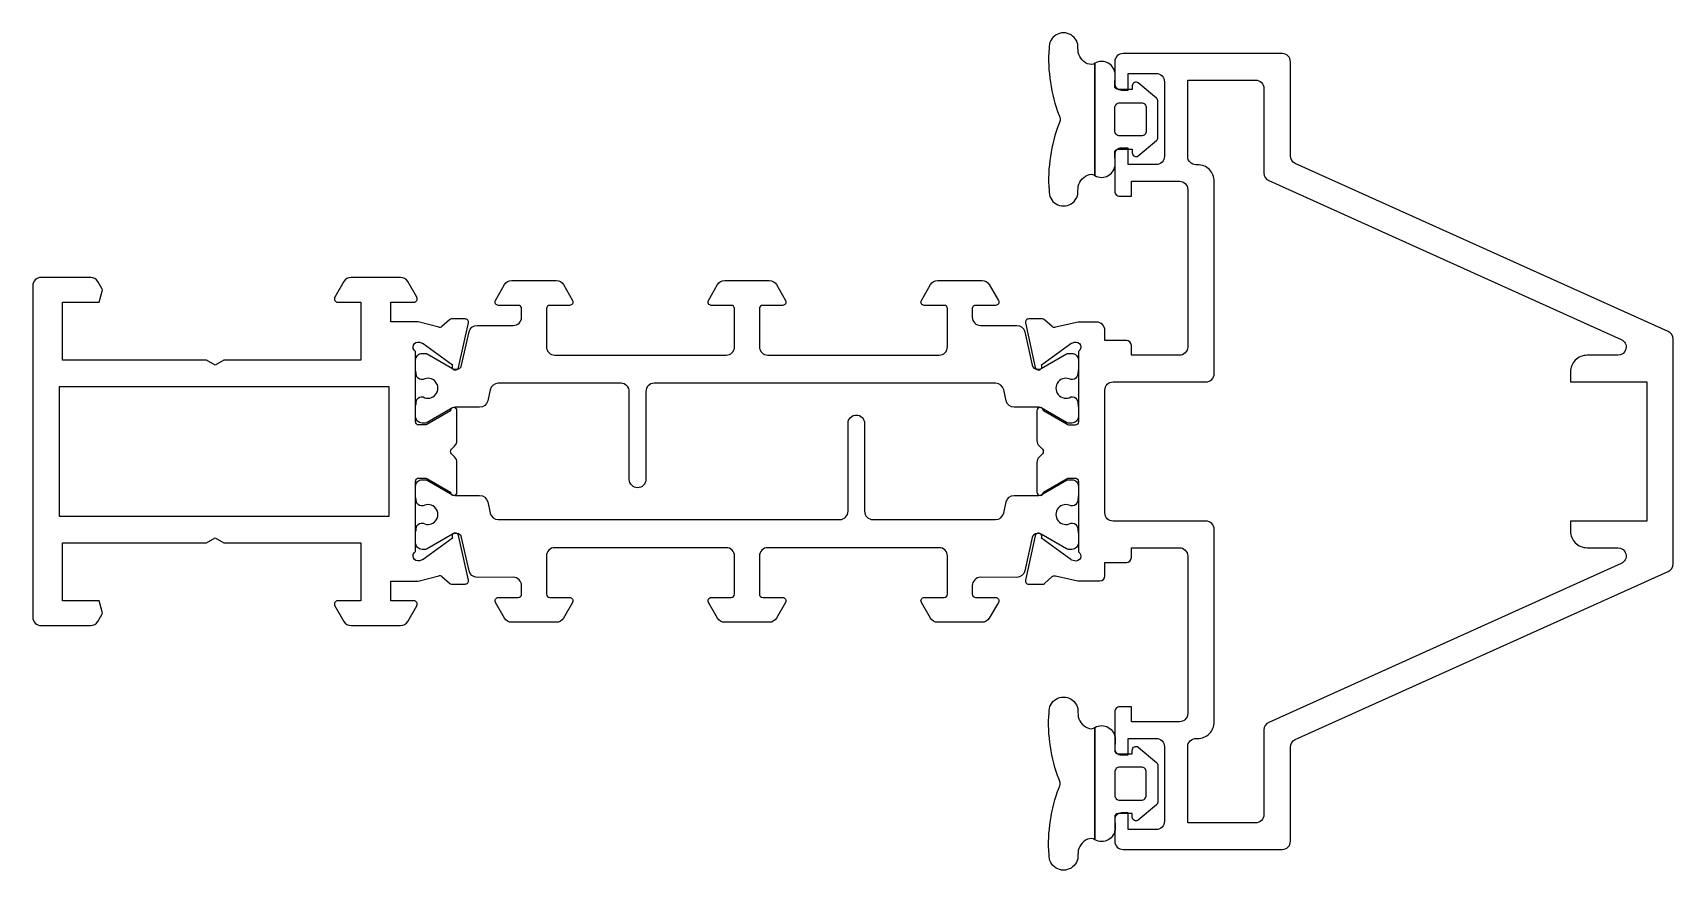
# Model space of a CAD drawing. Header units: millimetres. Extents: x 0 to 99, y -1.2 to 49.2.
import ezdxf

# ---------------------------------------------------------------- set-up
doc = ezdxf.new("R2010")
doc.units = ezdxf.units.MM
doc.layers.add('aluminium', color=4, linetype='Continuous')
doc.layers.add('rubber', color=1, linetype='Continuous')

msp = doc.modelspace()

# ---------------------------------------------------------------- linework, layer by layer
at = {"layer": 'aluminium'}
for points in [[(63.096, 31.8), (61.711, 31.49, -0.263193), (61.519, 31.533), (61.062, 31.944, 0.185256), (60.928, 31.995), (60.104, 31.995, 0.479656), (59.908, 31.752), (60.502, 29.072, 1.178332), (60.869, 29.219), (62.644, 30.509, -0.083094), (62.703, 30.538), (62.862, 30.587, -0.892534), (63.1, 30.04), (63.1, 25.795, -0.414214), (62.9, 25.595), (62.526, 25.595, -0.131652), (62.426, 25.622), (61, 26.446, 0.999115), (60.6, 26.446), (60.6, 24.67, 0.198912), (60.746, 24.317), (60.927, 24.136, -0.414214), (60.927, 23.853), (60.746, 23.673, 0.198912), (60.6, 23.319), (60.6, 21.549, 1), (61, 21.549), (62.426, 22.373, -0.131652), (62.526, 22.399), (62.9, 22.399, -0.414214), (63.1, 22.199), (63.1, 17.95, -0.892535), (62.862, 17.403), (62.703, 17.452, -0.083094), (62.644, 17.481), (60.869, 18.771, 1.178332), (60.502, 18.918), (59.908, 16.238, 0.479656), (60.104, 15.995), (60.928, 15.995, 0.185256), (61.062, 16.046), (61.519, 16.457, -0.263193), (61.711, 16.5), (63.074, 16.195), (63.957, 16.195), (64.401, 16.194, 0.413155), (64.7, 16.494), (64.7, 17.3), (65.998, 17.3, 0.414213), (66.298, 17.6), (66.298, 18.2), (69.198, 18.2, -0.414214), (69.698, 17.7), (69.698, 8.2, -0.414212), (69.198, 7.7), (66.298, 7.7), (66.298, 8.602), (65.598, 8.602, 0.414214), (65.298, 8.302), (65.298, 6.1, 0.414214), (65.698, 5.7), (66.098, 5.7), (66.098, 6.7), (67.798, 6.7, -0.414214), (68.298, 6.2), (68.298, 1.7, -0.414214), (67.798, 1.2), (66.098, 1.2), (66.098, 2.2), (65.698, 2.2, 0.414214), (65.298, 1.8), (65.298, 0.5, 0.414214), (65.798, 0), (75.398, 0, 0.414214), (75.898, 0.5), (75.898, 6.175, -0.296064), (76.194, 6.632), (98.705, 16.768, 0.295071), (99, 17.224), (99, 30.776, 0.295071), (98.705, 31.232), (76.194, 41.368, -0.296064), (75.898, 41.825), (75.898, 47.5, 0.414214), (75.398, 48), (65.798, 48, 0.414214), (65.298, 47.5), (65.298, 46.2, 0.414214), (65.698, 45.8), (66.098, 45.8), (66.098, 46.8), (67.798, 46.8, -0.414214), (68.298, 46.3), (68.298, 41.8, -0.414214), (67.798, 41.3), (66.098, 41.3), (66.098, 42.3), (65.698, 42.3, 0.414214), (65.298, 41.9), (65.298, 39.7, 0.414214), (65.598, 39.4), (66.298, 39.4), (66.298, 40.3), (69.198, 40.3, -0.414214), (69.698, 39.8), (69.698, 30.3, -0.414214), (69.198, 29.8), (66.298, 29.8), (66.298, 30.401, 0.414205), (65.998, 30.7), (64.7, 30.7), (64.7, 31.301, 0.414293), (64.2, 31.801), (63.748, 31.8)], [(71.3, 28.7), (71.3, 40.295, 0.414214), (70.3, 41.295), (70.198, 41.295, -0.414203), (69.698, 41.795), (69.698, 46.4), (73.798, 46.4, -0.414214), (74.298, 45.9), (74.298, 40.79, 0.295071), (74.593, 40.334), (95.865, 30.756, -0.808046), (95.66, 29.8), (93.8, 29.8, 0.414214), (92.8, 28.8), (92.8, 28.2), (97.4, 28.2), (97.4, 19.8), (92.8, 19.8), (92.8, 19.2, 0.414214), (93.8, 18.2), (95.66, 18.2, -0.808046), (95.865, 17.244), (74.593, 7.666, 0.295071), (74.298, 7.21), (74.298, 2.1, -0.414214), (73.798, 1.6), (69.698, 1.6), (69.698, 6.195, -0.414214), (70.198, 6.695), (70.3, 6.695, 0.414214), (71.3, 7.695), (71.3, 19.3, 0.414214), (70.8, 19.8), (65.2, 19.8, -0.414214), (64.7, 20.3), (64.7, 27.7, -0.414214), (65.2, 28.2), (70.8, 28.2, 0.414214)], [(10.48, 29.5), (1.8, 29.5), (1.8, 33), (4.014, 33), (4.193, 33.67, 0.198912), (4.173, 33.822), (3.926, 34.25, 0.267949), (3.493, 34.5), (0.5, 34.5, 0.414214), (0, 34), (0, 14, 0.414214), (0.5, 13.5), (3.493, 13.5, 0.267949), (3.926, 13.75), (4.173, 14.178, 0.198912), (4.193, 14.33), (4.014, 15), (1.8, 15), (1.8, 18.5), (10.48, 18.5), (11, 18.8), (11.52, 18.5), (19.8, 18.5), (19.8, 15), (18.4, 15, 0.57735), (18.227, 14.7), (18.775, 13.75, 0.267949), (19.208, 13.5), (22.192, 13.5, 0.267949), (22.625, 13.75), (23.173, 14.7, 0.57735), (23, 15), (21.6, 15), (21.6, 16.179), (23.252, 16.179), (24.496, 16.512, -0.253883), (24.681, 16.468), (25.138, 16.057, 0.185256), (25.272, 16.005), (26.096, 16.005, 0.479656), (26.291, 16.249), (25.697, 18.928, 1.178332), (25.331, 18.781), (23.556, 17.491, -0.083094), (23.497, 17.462), (23.338, 17.413, -0.892533), (23.1, 17.96), (23.1, 22.2, -0.414214), (23.3, 22.4), (23.674, 22.4, -0.131652), (23.774, 22.373), (25.2, 21.55, 1), (25.6, 21.55), (25.6, 21.8), (25.6, 23.324, 0.198912), (25.454, 23.678), (25.273, 23.859, -0.414214), (25.273, 24.141), (25.454, 24.322, 0.198912), (25.6, 24.676), (25.6, 26.216), (25.6, 26.45, 1), (25.2, 26.45), (23.774, 25.627, -0.131652), (23.674, 25.6), (23.3, 25.6, -0.414214), (23.1, 25.8), (23.1, 30.04, -0.893833), (23.337, 30.587), (23.497, 30.538, -0.083094), (23.556, 30.509), (25.331, 29.219, 1.178332), (25.697, 29.072), (26.291, 31.751, 0.479656), (26.096, 31.995), (25.272, 31.995, 0.185256), (25.138, 31.943), (24.681, 31.532, -0.253883), (24.496, 31.488), (23.252, 31.821), (21.6, 31.821), (21.6, 33), (23, 33, 0.57735), (23.173, 33.3), (22.625, 34.25, 0.267949), (22.192, 34.5), (19.208, 34.5, 0.267949), (18.775, 34.25), (18.227, 33.3, 0.57735), (18.4, 33), (19.8, 33), (19.8, 29.5), (11.52, 29.5), (11, 29.2)]]:
    msp.add_lwpolyline(points, format="xyb", close=True, dxfattribs=at)
msp.add_lwpolyline([(21.5, 20.1), (21.5, 27.9), (1.6, 27.9), (1.6, 20.1)], close=True, dxfattribs=at)
at = {"layer": 'rubber'}
for points in [[(64.102, 47.421, 0.03292), (64.014, 47.362, -0.23164), (63.533, 47.447, -0.277641), (63.078, 48.321, 1.060537), (61.331, 48.321, 0.110774), (61.941, 44.27, -0.122135), (62.002, 44.028, -0.122135), (61.941, 43.786, 0.110774), (61.331, 39.735, 1.060537), (63.078, 39.735, -0.277641), (63.533, 40.609, -0.23164), (64.014, 40.694, 0.03292), (64.102, 40.635), (64.102, 47.421), (64.102, 40.635)], [(64.102, 0.579, -0.03292), (64.014, 0.638, 0.23164), (63.533, 0.553, 0.277641), (63.078, -0.321, -1.060537), (61.331, -0.321, -0.110774), (61.941, 3.73, 0.122135), (62.002, 3.972, 0.122135), (61.941, 4.214, -0.110774), (61.331, 8.265, -1.060537), (63.078, 8.265, 0.277641), (63.533, 7.391, 0.23164), (64.014, 7.306, -0.03292), (64.102, 7.365), (64.102, 0.579), (64.102, 7.365)]]:
    msp.add_lwpolyline(points, format="xyb", dxfattribs=at)
for points in [[(64.102, 40.635, 0.563368), (65.322, 41.329), (65.297, 42.021, -0.424475), (65.497, 42.228), (66.352, 42.228), (66.352, 42.006, 0.635122), (66.72, 41.833), (67.825, 42.751, 0.18327), (67.901, 42.95), (67.901, 45.106, 0.18327), (67.825, 45.305), (66.72, 46.223, 0.635122), (66.352, 46.05), (66.352, 45.828), (65.497, 45.828, -0.424475), (65.297, 46.035), (65.322, 46.727, 0.563368), (64.102, 47.421)], [(65.602, 45.028), (66.902, 45.028, -0.414214), (67.202, 44.728), (67.202, 43.328, -0.414214), (66.902, 43.028), (65.602, 43.028, -0.414214), (65.302, 43.328), (65.302, 44.728, -0.414214)], [(64.102, 7.365, -0.563368), (65.322, 6.671), (65.297, 5.979, 0.424475), (65.497, 5.772), (66.352, 5.772), (66.352, 5.994, -0.635122), (66.72, 6.167), (67.825, 5.249, -0.18327), (67.901, 5.05), (67.901, 2.894, -0.18327), (67.825, 2.695), (66.72, 1.777, -0.635122), (66.352, 1.95), (66.352, 2.172), (65.497, 2.172, 0.424475), (65.297, 1.965), (65.322, 1.273, -0.563368), (64.102, 0.579)], [(65.602, 2.972), (66.902, 2.972, 0.414214), (67.202, 3.272), (67.202, 4.672, 0.414214), (66.902, 4.972), (65.602, 4.972, 0.414214), (65.302, 4.672), (65.302, 3.272, 0.414214)]]:
    msp.add_lwpolyline(points, format="xyb", close=True, dxfattribs=at)
at = {"layer": 'rubber', "transparency": 33554687}
for points in [[(27.455, 27.057, -0.351509), (26.967, 26.665), (25.485, 26.664, 0.131652), (25.335, 26.624), (23.806, 25.741, -0.131652), (23.706, 25.714), (23.5, 25.714, -0.414214), (23.1, 26.114), (23.1, 26.696, -0.044632), (23.103, 26.732, 0.012287), (23.149, 27.028, -0.37684), (23.446, 27.289), (23.559, 27.289, 1.69614), (23.559, 28.339), (23.446, 28.339, -0.37684), (23.149, 28.6, 0.012287), (23.103, 28.897, -0.044632), (23.1, 28.932), (23.1, 29.514, -0.414214), (23.5, 29.914), (23.706, 29.914, -0.131652), (23.806, 29.887), (25.335, 29.004, 0.131652), (25.485, 28.964), (25.59, 28.965, 0.350189), (25.882, 29.2), (26.327, 31.211, -0.351665), (26.815, 31.602), (28.999, 31.601, 0.414339), (29.5, 32.101), (29.5, 32.614, 0.414214), (29.3, 32.814), (28.1, 32.814, -0.57735), (27.926, 33.114), (28.475, 34.064, -0.267949), (28.908, 34.314), (31.591, 34.314, -0.267949), (32.024, 34.064), (32.573, 33.114, -0.57735), (32.4, 32.814), (31.2, 32.814, 0.414214), (31, 32.614), (31, 30.314, 0.414214), (31.5, 29.814), (41.85, 29.814, 0.414214), (42.35, 30.314), (42.35, 32.614, 0.414214), (42.15, 32.814), (40.95, 32.814, -0.57735), (40.776, 33.114), (41.325, 34.064, -0.267949), (41.758, 34.314), (43.1, 34.314), (44.441, 34.314, -0.267949), (44.874, 34.064), (45.423, 33.114, -0.57735), (45.25, 32.814), (44.05, 32.814, 0.414214), (43.85, 32.614), (43.85, 30.314, 0.414214), (44.35, 29.814), (54.7, 29.814, 0.414214), (55.2, 30.314), (55.2, 32.614, 0.414214), (55, 32.814), (53.8, 32.814, -0.57735), (53.626, 33.114), (54.175, 34.064, -0.267949), (54.608, 34.314), (57.291, 34.314, -0.267949), (57.724, 34.064), (58.273, 33.114, -0.57735), (58.1, 32.814), (56.9, 32.814, 0.414214), (56.7, 32.614), (56.7, 32.101, 0.414339), (57.2, 31.601), (59.384, 31.602, -0.351793), (59.872, 31.211), (60.318, 29.2, 0.350189), (60.609, 28.965), (60.714, 28.964, 0.131652), (60.864, 29.004), (62.393, 29.887, -0.131652), (62.493, 29.914), (62.7, 29.914, -0.414214), (63.1, 29.514), (63.1, 28.932, -0.044632), (63.096, 28.897, 0.012287), (63.051, 28.6, -0.37684), (62.753, 28.339), (62.64, 28.339, 1.69614), (62.64, 27.289), (62.753, 27.289, -0.37684), (63.051, 27.028, 0.012287), (63.096, 26.732, -0.044632), (63.1, 26.696), (63.1, 26.114, -0.414214), (62.7, 25.714), (62.493, 25.714, -0.131652), (62.393, 25.741), (60.864, 26.624, 0.131652), (60.714, 26.664), (59.232, 26.665, -0.351509), (58.744, 27.057), (58.597, 27.722, 0.351665), (58.109, 28.114), (37.5, 28.114, 0.414214), (37, 27.614), (37, 22.314, -0.414214), (36.5, 21.814, -0.414214), (36, 22.314), (36, 27.614, 0.414214), (35.5, 28.114), (28.091, 28.114, 0.351665), (27.603, 27.722)], [(58.744, 20.957, -0.351509), (59.232, 21.349), (60.714, 21.349, 0.131652), (60.864, 21.39), (62.393, 22.273, -0.131652), (62.493, 22.299), (62.7, 22.299, -0.414214), (63.1, 21.899), (63.1, 21.318, -0.044632), (63.096, 21.282, 0.012287), (63.051, 20.986, -0.37684), (62.753, 20.724), (62.64, 20.724, 1.69614), (62.64, 19.674), (62.753, 19.674, -0.37684), (63.051, 19.413, 0.012287), (63.096, 19.117, -0.044632), (63.1, 19.081), (63.1, 18.499, -0.414214), (62.7, 18.099), (62.493, 18.099, -0.131652), (62.393, 18.126), (60.864, 19.009, 0.131652), (60.714, 19.049), (60.609, 19.049, 0.350189), (60.318, 18.814), (59.872, 16.803, -0.351665), (59.384, 16.411), (57.2, 16.412, 0.414339), (56.7, 15.912), (56.7, 15.399, 0.414214), (56.9, 15.199), (58.1, 15.199, -0.57735), (58.273, 14.9), (57.724, 13.949, -0.267949), (57.291, 13.699), (54.608, 13.699, -0.267949), (54.175, 13.949), (53.626, 14.899, -0.57735), (53.8, 15.199), (55, 15.199, 0.414214), (55.2, 15.399), (55.2, 17.699, 0.414214), (54.7, 18.199), (44.35, 18.199, 0.414214), (43.85, 17.699), (43.85, 15.399, 0.414214), (44.05, 15.199), (45.25, 15.199, -0.57735), (45.423, 14.899), (44.874, 13.949, -0.267949), (44.441, 13.699), (43.1, 13.699), (41.758, 13.699, -0.267949), (41.325, 13.949), (40.776, 14.899, -0.57735), (40.95, 15.199), (42.15, 15.199, 0.414214), (42.35, 15.399), (42.35, 17.699, 0.414214), (41.85, 18.199), (31.5, 18.199, 0.414214), (31, 17.699), (31, 15.399, 0.414214), (31.2, 15.199), (32.4, 15.199, -0.57735), (32.573, 14.899), (32.024, 13.949, -0.267949), (31.591, 13.699), (28.908, 13.699, -0.267949), (28.475, 13.949), (27.926, 14.9, -0.57735), (28.1, 15.199), (29.3, 15.199, 0.414214), (29.5, 15.399), (29.5, 15.912, 0.414339), (28.999, 16.412), (26.816, 16.411, -0.351793), (26.327, 16.803), (25.882, 18.814, 0.350189), (25.59, 19.049), (25.485, 19.049, 0.131652), (25.335, 19.009), (23.806, 18.126, -0.131652), (23.706, 18.099), (23.5, 18.099, -0.414214), (23.1, 18.499), (23.1, 19.081, -0.044632), (23.103, 19.117, 0.012287), (23.149, 19.413, -0.37684), (23.446, 19.674), (23.559, 19.674, 1.69614), (23.559, 20.724), (23.446, 20.724, -0.37684), (23.149, 20.986, 0.012287), (23.103, 21.282, -0.044632), (23.1, 21.318), (23.1, 21.899, -0.414214), (23.5, 22.299), (23.706, 22.299, -0.131652), (23.806, 22.273), (25.335, 21.39, 0.131652), (25.485, 21.349), (26.967, 21.349, -0.351509), (27.455, 20.957), (27.603, 20.291, 0.351665), (28.091, 19.899), (48.7, 19.899, 0.414214), (49.2, 20.399), (49.2, 25.699, -0.414214), (49.7, 26.199, -0.414214), (50.2, 25.699), (50.2, 20.399, 0.414214), (50.7, 19.899), (58.109, 19.899, 0.351665), (58.597, 20.291)]]:
    msp.add_lwpolyline(points, format="xyb", close=True, dxfattribs=at)

doc.saveas('drawing.dxf')
